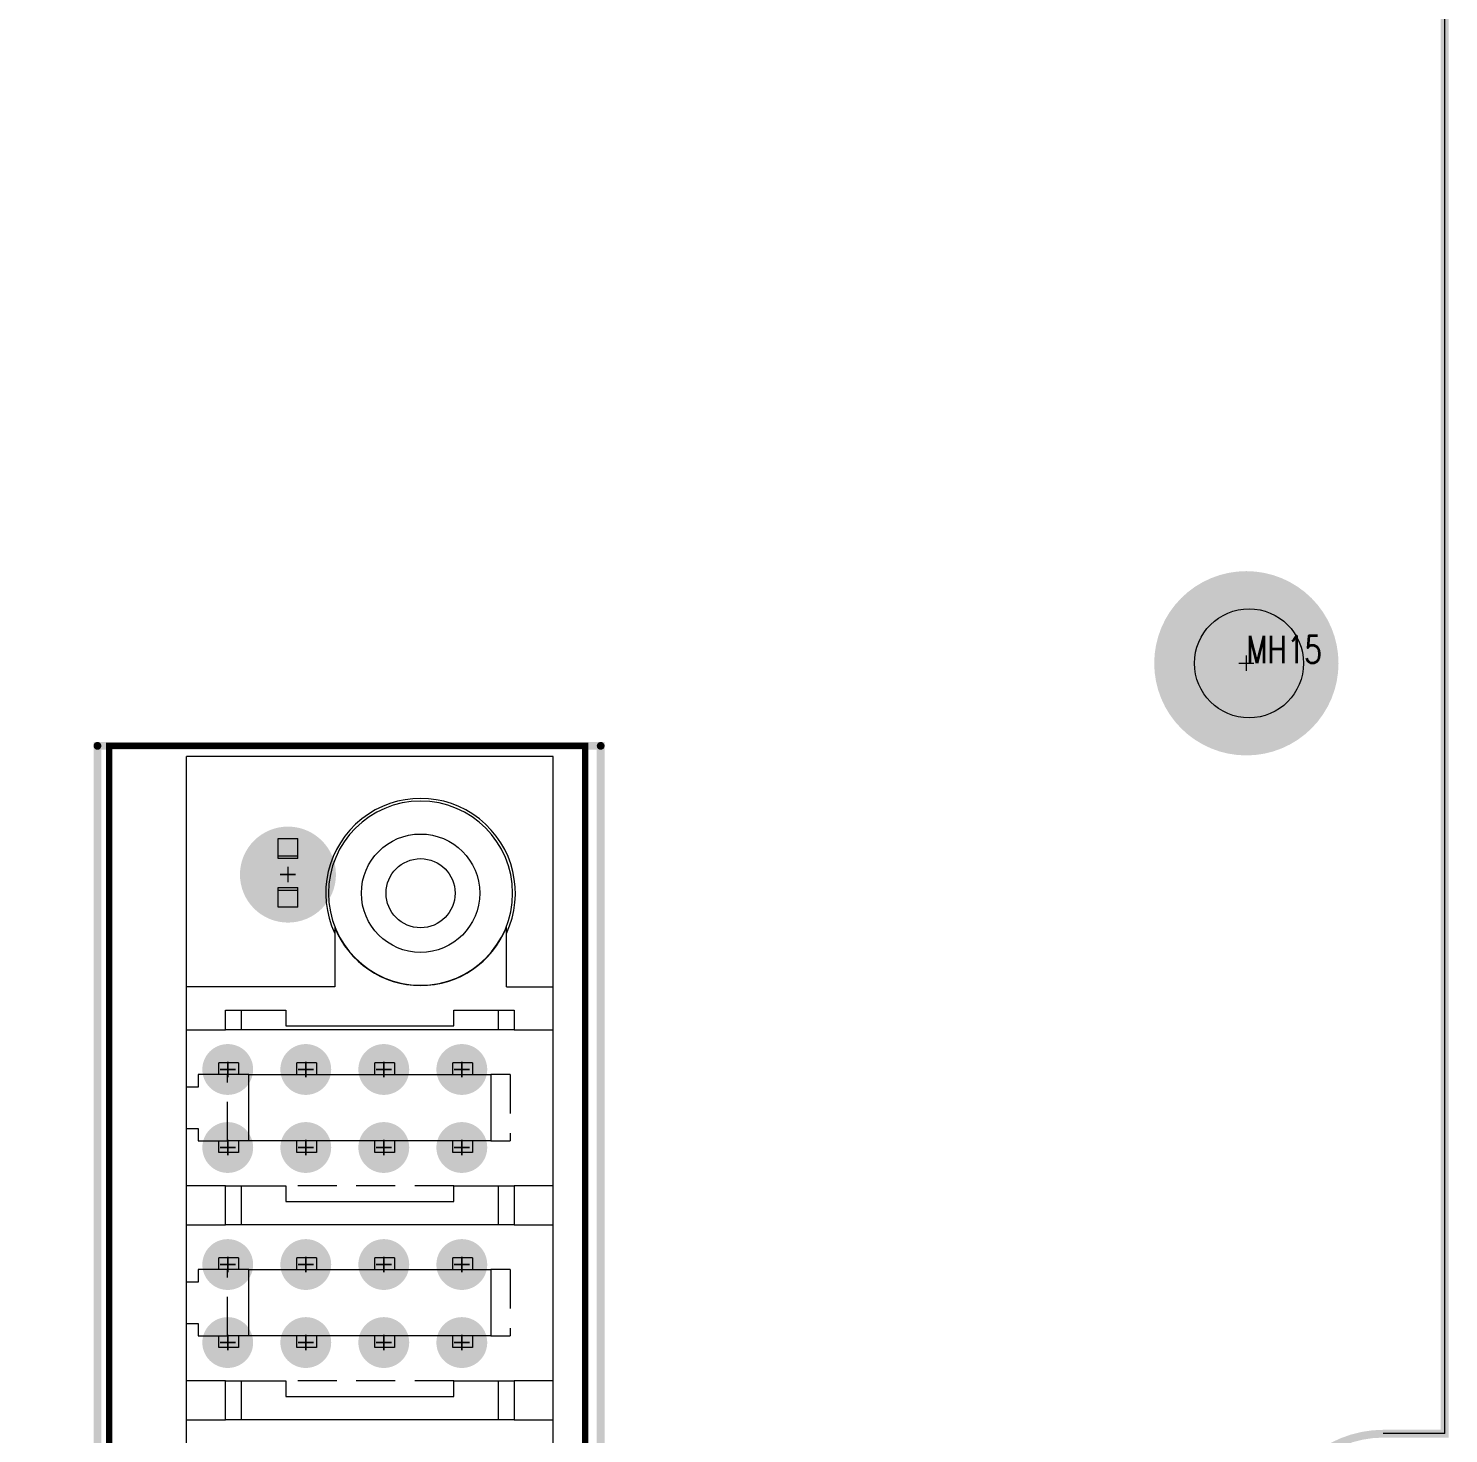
# Model space of a CAD drawing. Header units: millimetres. Extents: x 5 to 1395, y 5 to 415.
# Drawn here: x 1348.94 to 1395.17, y 184.18 to 229.93 of the extents above; entities that cross this region are included whole.
import ezdxf

# ---------------------------------------------------------------- set-up
doc = ezdxf.new("R2010")
doc.units = ezdxf.units.MM
doc.linetypes.add('HIDDEN', pattern=[1.905, 1.27, -0.635])
for name, color, linetype in [('BOARD_OUTLINE_00', 2, 'Continuous'), ('DRIL_PLTE_THRU_01', 16, 'Continuous'), ('DRIL_PLTE_THRU_02', 146, 'Continuous'), ('DRIL_PLTE_THRU_03', 56, 'Continuous'), ('DRIL_PLTE_THRU_04', 216, 'Continuous'), ('DRIL_PLTE_THRU_05', 34, 'Continuous'), ('DRIL_PLTE_THRU_06', 96, 'Continuous'), ('DRIL_PLTE_THRU_07', 171, 'Continuous'), ('DRIL_PLTE_THRU_08', 176, 'Continuous'), ('DRIL_SYMBOL', 2, 'Continuous'), ('PADS_BOT', 5, 'Continuous'), ('PADS_INNER', 1, 'Continuous'), ('PADS_TOP', 1, 'Continuous'), ('PART_NAME_01', 1, 'Continuous'), ('PART_TOP_2DLINE_26', 5, 'Continuous'), ('PART_TOP_2DLINE_27', 5, 'Continuous')]:
    doc.layers.add(name, color=color, linetype=linetype)
doc.styles.add('W0$127', font='simplex', dxfattribs={"width": 0.75})

# ---------------------------------------------------------------- blocks, each defined once
blk = doc.blocks.new('DRIL_SYMBOL_3$5')
at = {"layer": 'DRIL_SYMBOL', "const_width": 0.0508}
for points in [[(-0.254, 0), (0.254, 0)], [(0, -0.254), (0, 0.254)]]:
    blk.add_lwpolyline(points, dxfattribs=at)
blk = doc.blocks.new('DRIL_HOLE_3$5')
at = {"const_width": 1.75}
blk.add_lwpolyline([(-0.875, 0, 1), (0.875, 0, 1)], format="xyb", close=True, dxfattribs=at)
blk.add_blockref('DRIL_SYMBOL_3$5', (0, 0))
blk = doc.blocks.new('PAD_26')
at = {"const_width": 3}
blk.add_lwpolyline([(0, -1.5, 1), (0, 1.5, 1)], format="xyb", close=True, dxfattribs=at)
blk = doc.blocks.new('STK_TOP_206')
at = {"layer": 'DRIL_PLTE_THRU_01'}
blk.add_blockref('DRIL_HOLE_3$5', (0, 0), dxfattribs=at)
at = {"layer": 'DRIL_PLTE_THRU_02'}
blk.add_blockref('DRIL_HOLE_3$5', (0, 0), dxfattribs=at)
at = {"layer": 'DRIL_PLTE_THRU_03'}
blk.add_blockref('DRIL_HOLE_3$5', (0, 0), dxfattribs=at)
at = {"layer": 'DRIL_PLTE_THRU_04'}
blk.add_blockref('DRIL_HOLE_3$5', (0, 0), dxfattribs=at)
at = {"layer": 'DRIL_PLTE_THRU_05'}
blk.add_blockref('DRIL_HOLE_3$5', (0, 0), dxfattribs=at)
at = {"layer": 'DRIL_PLTE_THRU_06'}
blk.add_blockref('DRIL_HOLE_3$5', (0, 0), dxfattribs=at)
at = {"layer": 'DRIL_PLTE_THRU_07'}
blk.add_blockref('DRIL_HOLE_3$5', (0, 0), dxfattribs=at)
at = {"layer": 'DRIL_PLTE_THRU_08'}
blk.add_blockref('DRIL_HOLE_3$5', (0, 0), dxfattribs=at)
at = {"layer": 'PADS_BOT'}
blk.add_blockref('PAD_26', (0, 0), dxfattribs=at)
at = {"layer": 'PADS_INNER'}
blk.add_blockref('PAD_26', (0, 0), dxfattribs=at)
at = {"layer": 'PADS_TOP'}
blk.add_blockref('PAD_26', (0, 0), dxfattribs=at)
blk = doc.blocks.new('SYM_TOP_19')
blk.add_blockref('STK_TOP_206', (0, 0))
blk = doc.blocks.new('PART_TOP_373')
blk.add_blockref('SYM_TOP_19', (0, 0))
at = {"layer": 'PART_NAME_01', "style": 'W0$127', "width": 0.75}
blk.add_text('MH15', height=0.889, dxfattribs=at).set_placement((0, 0))
blk = doc.blocks.new('BOARD_30802')
at = {"layer": 'BOARD_OUTLINE_00', "const_width": 0.254}
blk.add_lwpolyline([(0, 0), (431.8, 0), (431.8, 55.96999), (429.8, 55.96999, -1), (429.8, 62.96999), (431.8, 62.96999), (431.8, 165.94328), (429.79848, 165.94328, -1), (429.79848, 172.96638), (431.8, 172.96638), (431.8, 279.4), (419.4, 279.4), (419.40226, 279.39, -1), (412.4, 279.39), (412.4, 279.4), (299.4, 279.4), (299.4, 279.399, -1), (292.4, 279.399), (292.4, 279.4), (139.4, 279.4, -1)], format="xyb", dxfattribs=at)
blk = doc.blocks.new('SMOOTH_0$2032')
at = {"const_width": 0.1016}
blk.add_lwpolyline([(-0.0508, 0, 1), (0.0508, 0, 1)], format="xyb", close=True, dxfattribs=at)
blk = doc.blocks.new('SMOOTH_0$254')
at = {"const_width": 0.127}
blk.add_lwpolyline([(-0.0635, 0, 1), (0.0635, 0, 1)], format="xyb", close=True, dxfattribs=at)
blk = doc.blocks.new('PART_BODY_TOP_14')
at = {"layer": 'PART_TOP_2DLINE_26', "const_width": 0.254}
blk.add_lwpolyline([(-68.960746, 10.181336), (4.191254, 10.181336), (4.191254, -6.201664), (-68.960746, -6.201664)], close=True, dxfattribs=at)
at = {"layer": 'PART_TOP_2DLINE_27', "const_width": 0.2032}
blk.add_lwpolyline([(4.191254, -5.820664), (-68.960746, -5.820664), (-68.960746, 9.673336), (4.191254, 9.673336)], close=True, dxfattribs=at)
at = {"layer": 'PART_TOP_2DLINE_26'}
for p in [(-68.960746, 10.181336), (-68.960746, -6.201664)]:
    blk.add_blockref('SMOOTH_0$254', p, dxfattribs=at)
at = {"layer": 'PART_TOP_2DLINE_27'}
for p in [(-68.960746, 9.673336), (-68.960746, -5.820664)]:
    blk.add_blockref('SMOOTH_0$2032', p, dxfattribs=at)
blk = doc.blocks.new('DRIL_SYMBOL_1$01981')
at = {"layer": 'DRIL_SYMBOL', "const_width": 0.0508}
for points in [[(-0.254, 0), (0.254, 0)], [(0, -0.254), (0, 0.254)]]:
    blk.add_lwpolyline(points, dxfattribs=at)
blk = doc.blocks.new('DRIL_HOLE_1$01981')
at = {"const_width": 0.509905}
blk.add_lwpolyline([(-0.254952, 0, 1), (0.254952, 0, 1)], format="xyb", close=True, dxfattribs=at)
blk.add_blockref('DRIL_SYMBOL_1$01981', (0, 0))
blk = doc.blocks.new('PAD_19')
at = {"const_width": 0.827405}
blk.add_lwpolyline([(0, -0.413702, 1), (0, 0.413702, 1)], format="xyb", close=True, dxfattribs=at)
blk = doc.blocks.new('STK_TOP_3')
at = {"layer": 'DRIL_PLTE_THRU_01'}
blk.add_blockref('DRIL_HOLE_1$01981', (0, 0), dxfattribs=at)
at = {"layer": 'DRIL_PLTE_THRU_02'}
blk.add_blockref('DRIL_HOLE_1$01981', (0, 0), dxfattribs=at)
at = {"layer": 'DRIL_PLTE_THRU_03'}
blk.add_blockref('DRIL_HOLE_1$01981', (0, 0), dxfattribs=at)
at = {"layer": 'DRIL_PLTE_THRU_04'}
blk.add_blockref('DRIL_HOLE_1$01981', (0, 0), dxfattribs=at)
at = {"layer": 'DRIL_PLTE_THRU_05'}
blk.add_blockref('DRIL_HOLE_1$01981', (0, 0), dxfattribs=at)
at = {"layer": 'DRIL_PLTE_THRU_06'}
blk.add_blockref('DRIL_HOLE_1$01981', (0, 0), dxfattribs=at)
at = {"layer": 'DRIL_PLTE_THRU_07'}
blk.add_blockref('DRIL_HOLE_1$01981', (0, 0), dxfattribs=at)
at = {"layer": 'DRIL_PLTE_THRU_08'}
blk.add_blockref('DRIL_HOLE_1$01981', (0, 0), dxfattribs=at)
at = {"layer": 'PADS_BOT'}
blk.add_blockref('PAD_19', (0, 0), dxfattribs=at)
at = {"layer": 'PADS_INNER'}
blk.add_blockref('PAD_19', (0, 0), dxfattribs=at)
at = {"layer": 'PADS_TOP'}
blk.add_blockref('PAD_19', (0, 0), dxfattribs=at)
blk = doc.blocks.new('DRIL_SYMBOL_2$489962')
at = {"layer": 'DRIL_SYMBOL', "const_width": 0.0508}
for points in [[(-0.254, 0), (0.254, 0)], [(0, -0.254), (0, 0.254)]]:
    blk.add_lwpolyline(points, dxfattribs=at)
blk = doc.blocks.new('DRIL_HOLE_2$489962')
at = {"const_width": 1.24498}
blk.add_lwpolyline([(-0.62249, 0, 1), (0.62249, 0, 1)], format="xyb", close=True, dxfattribs=at)
blk.add_blockref('DRIL_SYMBOL_2$489962', (0, 0))
blk = doc.blocks.new('PAD_21')
at = {"const_width": 1.56248}
blk.add_lwpolyline([(0, -0.78124, 1), (0, 0.78124, 1)], format="xyb", close=True, dxfattribs=at)
blk = doc.blocks.new('STK_TOP_4')
at = {"layer": 'DRIL_PLTE_THRU_01'}
blk.add_blockref('DRIL_HOLE_2$489962', (0, 0), dxfattribs=at)
at = {"layer": 'DRIL_PLTE_THRU_02'}
blk.add_blockref('DRIL_HOLE_2$489962', (0, 0), dxfattribs=at)
at = {"layer": 'DRIL_PLTE_THRU_03'}
blk.add_blockref('DRIL_HOLE_2$489962', (0, 0), dxfattribs=at)
at = {"layer": 'DRIL_PLTE_THRU_04'}
blk.add_blockref('DRIL_HOLE_2$489962', (0, 0), dxfattribs=at)
at = {"layer": 'DRIL_PLTE_THRU_05'}
blk.add_blockref('DRIL_HOLE_2$489962', (0, 0), dxfattribs=at)
at = {"layer": 'DRIL_PLTE_THRU_06'}
blk.add_blockref('DRIL_HOLE_2$489962', (0, 0), dxfattribs=at)
at = {"layer": 'DRIL_PLTE_THRU_07'}
blk.add_blockref('DRIL_HOLE_2$489962', (0, 0), dxfattribs=at)
at = {"layer": 'DRIL_PLTE_THRU_08'}
blk.add_blockref('DRIL_HOLE_2$489962', (0, 0), dxfattribs=at)
at = {"layer": 'PADS_BOT'}
blk.add_blockref('PAD_21', (0, 0), dxfattribs=at)
at = {"layer": 'PADS_INNER'}
blk.add_blockref('PAD_21', (0, 0), dxfattribs=at)
at = {"layer": 'PADS_TOP'}
blk.add_blockref('PAD_21', (0, 0), dxfattribs=at)
blk = doc.blocks.new('SYM_TOP_16')
for name, p in [('PART_BODY_TOP_14', (0, 0)), ('STK_TOP_3', (-58.424572, 5.660136)), ('STK_TOP_3', (-55.884572, 5.660136)), ('STK_TOP_3', (-52.074572, 5.660136)), ('STK_TOP_3', (-49.534572, 5.660136)), ('STK_TOP_3', (-58.424572, 3.120136)), ('STK_TOP_3', (-55.884572, 3.120136)), ('STK_TOP_3', (-52.074572, 3.120136)), ('STK_TOP_3', (-49.534572, 3.120136)), ('STK_TOP_4', (-64.769746, 0)), ('STK_TOP_3', (-58.424572, 0.580136)), ('STK_TOP_3', (-55.884572, 0.580136)), ('STK_TOP_3', (-52.074572, 0.580136)), ('STK_TOP_3', (-49.534572, 0.580136)), ('STK_TOP_3', (-58.424572, -1.959864)), ('STK_TOP_3', (-55.884572, -1.959864)), ('STK_TOP_3', (-52.074572, -1.959864)), ('STK_TOP_3', (-49.534572, -1.959864))]:
    blk.add_blockref(name, p)
blk = doc.blocks.new('PART_TOP_102')
blk.add_blockref('SYM_TOP_16', (0, 0))
blk = doc.blocks.new('q')
for name, p in [('BOARD_30802', (963.245, 11.209)), ('PART_TOP_373', (1388.588, 209.259))]:
    blk.add_blockref(name, p)
at = {"rotation": 270}
blk.add_blockref('PART_TOP_102', (1357.387, 137.609), dxfattribs=at)

msp = doc.modelspace()

# ---------------------------------------------------------------- linework, layer by layer
at = {"color": 7, "linetype": 'Continuous', "lineweight": 15}
for p, q in [((1395.0448, 184.1788), (1395.0448, 290.6088)), ((1366.0228, 206.2188), (1354.0848, 206.2188)), ((1354.0848, 198.7258), (1354.0848, 206.2188)), ((1366.0228, 198.7258), (1366.0228, 206.2188)), ((1358.9108, 200.6648), (1358.9108, 198.7258)), ((1364.4988, 198.7258), (1364.4988, 200.6648)), ((1358.9108, 198.7258), (1354.0848, 198.7258)), ((1354.0848, 141.3218), (1354.0848, 198.7258)), ((1364.4988, 198.7258), (1366.0228, 198.7258)), ((1366.0228, 172.5638), (1366.0228, 198.7258)), ((1355.3548, 197.3288), (1355.3548, 197.9638)), ((1355.3548, 197.9638), (1357.3233, 197.9638)), ((1355.8628, 197.9638), (1355.8628, 197.3288)), ((1357.3233, 197.9638), (1357.3233, 197.4558)), ((1362.7843, 197.9638), (1364.7528, 197.9638)), ((1362.7843, 197.4558), (1362.7843, 197.9638)), ((1364.2448, 197.3288), (1364.2448, 197.9638)), ((1364.7528, 197.9638), (1364.7528, 197.3288)), ((1357.3233, 197.4558), (1362.7843, 197.4558)), ((1364.7528, 197.3288), (1355.3548, 197.3288)), ((1356.1168, 195.8683), (1363.9908, 195.8683)), ((1356.1168, 193.7093), (1356.1168, 195.8683)), ((1363.9908, 195.8683), (1363.9908, 193.7093)), ((1363.9908, 193.7093), (1356.1168, 193.7093)), ((1355.3548, 190.9788), (1355.3548, 192.2488)), ((1355.3548, 192.2488), (1357.3233, 192.2488)), ((1355.8628, 192.2488), (1355.8628, 190.9788)), ((1357.3233, 192.2488), (1357.3233, 191.7408)), ((1362.7843, 191.7408), (1362.7843, 192.2488)), ((1362.7843, 192.2488), (1364.7528, 192.2488)), ((1364.2448, 190.9788), (1364.2448, 192.2488)), ((1364.7528, 192.2488), (1364.7528, 190.9788)), ((1357.3233, 191.7408), (1362.7843, 191.7408)), ((1364.7528, 190.9788), (1355.3548, 190.9788)), ((1356.1168, 187.3593), (1356.1168, 189.5183)), ((1356.1168, 189.5183), (1363.9908, 189.5183)), ((1363.9908, 189.5183), (1363.9908, 187.3593)), ((1363.9908, 187.3593), (1356.1168, 187.3593)), ((1355.3548, 184.6288), (1355.3548, 185.8988)), ((1355.3548, 185.8988), (1357.3233, 185.8988)), ((1355.8628, 185.8988), (1355.8628, 184.6288)), ((1357.3233, 185.8988), (1357.3233, 185.3908)), ((1362.7843, 185.3908), (1362.7843, 185.8988)), ((1362.7843, 185.8988), (1364.7528, 185.8988)), ((1364.2448, 184.6288), (1364.2448, 185.8988)), ((1364.7528, 185.8988), (1364.7528, 184.6288)), ((1357.3233, 185.3908), (1362.7843, 185.3908)), ((1364.7528, 184.6288), (1355.3548, 184.6288)), ((1395.0448, 184.1788), (1393.0448, 184.1788))]:
    msp.add_line(p, q, dxfattribs=at)
at = {"color": 7, "linetype": 'HIDDEN', "lineweight": 0}
for p, q in [((1357.0693, 203.5518), (1357.7043, 203.5518)), ((1357.0693, 202.9044), (1357.0693, 203.5518)), ((1357.7043, 202.9044), (1357.7043, 203.5518)), ((1357.0693, 202.993), (1357.7043, 202.993)), ((1357.7043, 202.9044), (1357.0693, 202.9044)), ((1357.0693, 201.964), (1357.7043, 201.964)), ((1357.0693, 201.3166), (1357.0693, 201.964)), ((1357.0693, 201.8754), (1357.7043, 201.8754)), ((1357.7043, 201.3166), (1357.7043, 201.964)), ((1357.7043, 201.3166), (1357.0693, 201.3166)), ((1354.0848, 197.3288), (1355.3548, 197.3288)), ((1364.7528, 197.3288), (1366.0228, 197.3288)), ((1355.7739, 196.2493), (1355.1389, 196.2493)), ((1355.1389, 195.8683), (1355.1389, 196.2493)), ((1355.7739, 196.2493), (1355.7739, 195.8683)), ((1358.3139, 196.2493), (1357.6789, 196.2493)), ((1357.6789, 195.8683), (1357.6789, 196.2493)), ((1358.3139, 196.2493), (1358.3139, 195.8683)), ((1360.8539, 196.2493), (1360.2189, 196.2493)), ((1360.2189, 195.8683), (1360.2189, 196.2493)), ((1360.8539, 196.2493), (1360.8539, 195.8683)), ((1362.7589, 195.8683), (1362.7589, 196.2493)), ((1363.3939, 196.2493), (1362.7589, 196.2493)), ((1363.3939, 196.2493), (1363.3939, 195.8683)), ((1354.4658, 195.8683), (1354.4658, 195.4619)), ((1355.4183, 195.8683), (1354.4658, 195.8683)), ((1356.1168, 195.8683), (1355.4183, 195.8683)), ((1355.4183, 193.7093), (1355.4183, 195.8683)), ((1364.6258, 195.8683), (1363.9908, 195.8683)), ((1364.6258, 195.8683), (1364.6258, 193.7093)), ((1354.4658, 195.4619), (1354.0848, 195.4619)), ((1354.0848, 194.1157), (1354.4658, 194.1157)), ((1354.4658, 194.1157), (1354.4658, 193.7093)), ((1354.4658, 193.7093), (1355.4183, 193.7093)), ((1355.1389, 193.3283), (1355.1389, 193.7093)), ((1355.7739, 193.3283), (1355.1389, 193.3283)), ((1356.1168, 193.7093), (1355.4183, 193.7093)), ((1355.7739, 193.7093), (1355.7739, 193.3283)), ((1357.6789, 193.3283), (1357.6789, 193.7093)), ((1358.3139, 193.3283), (1357.6789, 193.3283)), ((1358.3139, 193.7093), (1358.3139, 193.3283)), ((1360.2189, 193.3283), (1360.2189, 193.7093)), ((1360.8539, 193.3283), (1360.2189, 193.3283)), ((1360.8539, 193.7093), (1360.8539, 193.3283)), ((1362.7589, 193.3283), (1362.7589, 193.7093)), ((1363.3939, 193.3283), (1362.7589, 193.3283)), ((1363.3939, 193.7093), (1363.3939, 193.3283)), ((1363.9908, 193.7093), (1364.6258, 193.7093)), ((1355.3548, 192.2488), (1354.0848, 192.2488)), ((1362.7843, 192.2488), (1357.3233, 192.2488)), ((1366.0228, 192.2488), (1364.7528, 192.2488)), ((1354.0848, 190.9788), (1355.3548, 190.9788)), ((1364.7528, 190.9788), (1366.0228, 190.9788)), ((1355.1389, 189.5183), (1355.1389, 189.8993)), ((1355.7739, 189.8993), (1355.1389, 189.8993)), ((1355.7739, 189.8993), (1355.7739, 189.5183)), ((1358.3139, 189.8993), (1357.6789, 189.8993)), ((1357.6789, 189.5183), (1357.6789, 189.8993)), ((1358.3139, 189.8993), (1358.3139, 189.5183)), ((1360.8539, 189.8993), (1360.2189, 189.8993)), ((1360.2189, 189.5183), (1360.2189, 189.8993)), ((1360.8539, 189.8993), (1360.8539, 189.5183)), ((1363.3939, 189.8993), (1362.7589, 189.8993)), ((1362.7589, 189.5183), (1362.7589, 189.8993)), ((1363.3939, 189.8993), (1363.3939, 189.5183)), ((1354.4658, 189.1119), (1354.0848, 189.1119)), ((1354.4658, 189.5183), (1354.4658, 189.1119)), ((1355.4183, 189.5183), (1354.4658, 189.5183)), ((1356.1168, 189.5183), (1355.4183, 189.5183)), ((1355.4183, 187.3593), (1355.4183, 189.5183)), ((1364.6258, 189.5183), (1363.9908, 189.5183)), ((1364.6258, 189.5183), (1364.6258, 187.3593)), ((1354.0848, 187.7657), (1354.4658, 187.7657)), ((1354.4658, 187.7657), (1354.4658, 187.3593)), ((1354.4658, 187.3593), (1355.4183, 187.3593)), ((1355.1389, 186.9783), (1355.1389, 187.3593)), ((1356.1168, 187.3593), (1355.4183, 187.3593)), ((1355.7739, 187.3593), (1355.7739, 186.9783)), ((1357.6789, 186.9783), (1357.6789, 187.3593)), ((1358.3139, 187.3593), (1358.3139, 186.9783)), ((1360.2189, 186.9783), (1360.2189, 187.3593)), ((1360.8539, 187.3593), (1360.8539, 186.9783)), ((1362.7589, 186.9783), (1362.7589, 187.3593)), ((1363.3939, 187.3593), (1363.3939, 186.9783)), ((1363.9908, 187.3593), (1364.6258, 187.3593)), ((1355.7739, 186.9783), (1355.1389, 186.9783)), ((1358.3139, 186.9783), (1357.6789, 186.9783)), ((1360.8539, 186.9783), (1360.2189, 186.9783)), ((1363.3939, 186.9783), (1362.7589, 186.9783)), ((1355.3548, 185.8988), (1354.0848, 185.8988)), ((1362.7843, 185.8988), (1357.3233, 185.8988)), ((1366.0228, 185.8988), (1364.7528, 185.8988)), ((1354.0848, 184.6288), (1355.3548, 184.6288)), ((1364.7528, 184.6288), (1366.0228, 184.6288))]:
    msp.add_line(p, q, dxfattribs=at)
at = {"color": 7, "linetype": 'Continuous', "lineweight": 15}
for centre, radius in [((1388.6748, 209.2588), 1.775), ((1361.7048, 201.7738), 1.9266), ((1361.7048, 201.7738), 1.1247)]:
    msp.add_circle(centre, radius, dxfattribs=at)
for radius, start, end in [(3.0861, 334.87044, 205.12956), (2.9972, 90, 270), (2.9972, 270, 90), (3.006, 201.649, 338.351)]:
    msp.add_arc((1361.7048, 201.7738), radius, start, end, dxfattribs=at)

# ---------------------------------------------------------------- block references
msp.add_blockref('q', (0, 0))

doc.saveas('drawing.dxf')
